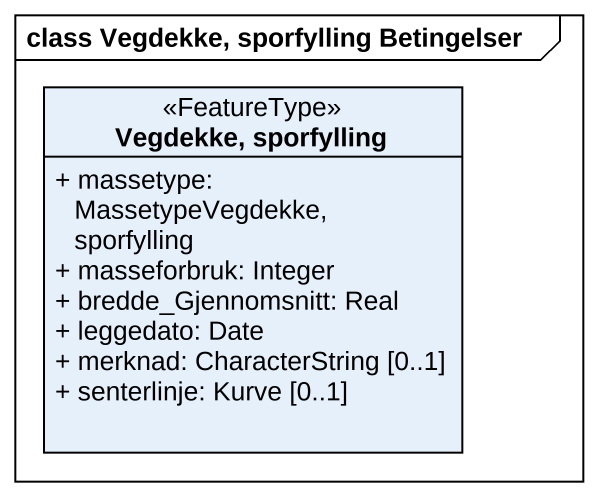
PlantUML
@startuml
mainframe class Vegdekke, sporfylling Betingelser
hide circle
hide empty members
skinparam classAttributeIconSize 0
class "Vegdekke, sporfylling" as Vegdekke_sporfylling <<FeatureType>> {
  + massetype: MassetypeVegdekke, sporfylling
  + masseforbruk: Integer
  + bredde_Gjennomsnitt: Real
  + leggedato: Date
  + merknad: CharacterString [0..1]
  + senterlinje: Kurve [0..1]
}
@enduml
